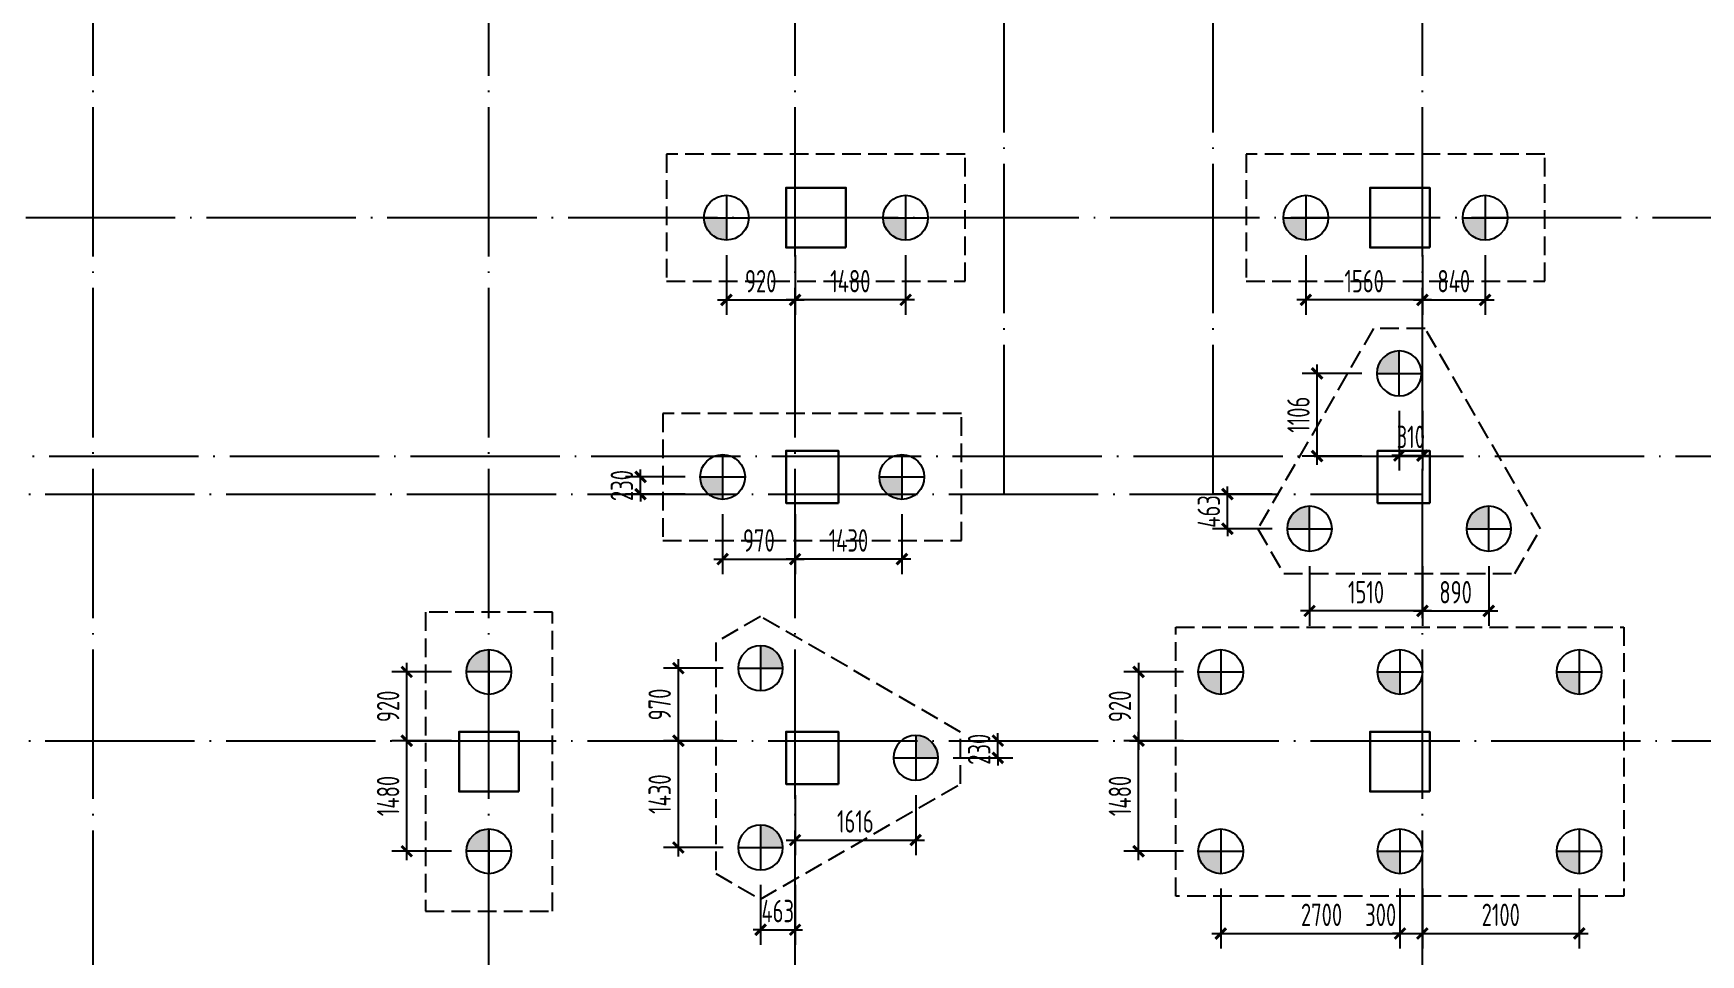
# Model space of a CAD drawing. Extents: x 2430613 to 2739493, y -1540945 to -971137.
# Drawn here: x 2472024 to 2494350, y -1031615 to -1019285 of the extents above; entities that cross this region are included whole.
import ezdxf

# ---------------------------------------------------------------- set-up
doc = ezdxf.new("R2010")
doc.units = 0
doc.header["$LTSCALE"] = 1000
doc.header["$MEASUREMENT"] = 0
doc.header["$PDMODE"] = 3
doc.header["$PDSIZE"] = 50
doc.linetypes.add('DASH', pattern=[0.35, 0.25, -0.1])
doc.linetypes.add('DOTE', pattern=[2.42, 2, -0.2, 0.02, -0.2])
doc.layers.get('0').update_dxf_attribs({"linetype": 'CONTINUOUS'})
doc.layers.get('DEFPOINTS').update_dxf_attribs({"linetype": 'CONTINUOUS'})
doc.layers.add('0S-柱-线', color=50, linetype='CONTINUOUS', lineweight=30)
for name, color, linetype in [('600直径桩', 4, 'CONTINUOUS'), ('BASE_PILE_DIM', 3, 'CONTINUOUS'), ('DOTE', 1, 'DOTE'), ('承台', 2, 'CONTINUOUS')]:
    doc.layers.add(name, color=color, linetype=linetype)
doc.styles.add('TSSD_Dimension', font='Tssdeng.shx', dxfattribs={"width": 0.7, "bigfont": 'hztxt.shx'})
doc.dimstyles.new('TSSD_100_100', dxfattribs={"dimtxt": 300, "dimasz": 100, "dimexe": 200, "dimexo": 200, "dimgap": 100, "dimtad": 1, "dimdec": 0, "dimzin": 0, "dimdsep": 46, "dimtxsty": 'TSSD_Dimension', "dimblk": 'ARCHTICK', "dimcen": 0, "dimdle": 120, "dimclrt": 7, "dimazin": 0, "dimtfac": 1, "dimtdec": 0, "dimtix": 1, "dimtmove": 2, "dimatfit": 0, "dimldrblk": 'ARCHTICK', "dimfxl": 1, "dimtolj": 1, "dimtzin": 0, "dimarcsym": 0})

# ---------------------------------------------------------------- blocks, each defined once
blk = doc.blocks.new('600Z')
at = {"layer": '600直径桩'}
h = blk.add_hatch(color=6, dxfattribs=at)
h.dxf.hatch_style = 1
h.paths.add_polyline_path([(-204995, -2276684, 0.414214), (-205295, -2276984), (-204995, -2276984)])
at = {"layer": '600直径桩', "color": 6}
for p, q in [((-204995, -2276684), (-204995, -2277284)), ((-204695, -2276984), (-205295, -2276984))]:
    blk.add_line(p, q, dxfattribs=at)
blk.add_circle((-204995, -2276984), 300, dxfattribs=at)
blk = doc.blocks.new('_ArchTick')
at = {"color": 0, "linetype": 'ByBlock', "const_width": 0.4}
blk.add_lwpolyline([(-0.71, -0.71), (0.71, 0.71)], dxfattribs=at)
blk = doc.blocks.new('*D1503')
at = {"layer": 'BASE_PILE_DIM', "color": 0, "lineweight": -2, "transparency": 16777216}
for p, q in [((2482224, -1029482), (2482224, -1030282)), ((2483839, -1029482), (2483839, -1030282)), ((2482104, -1030082), (2483959, -1030082))]:
    blk.add_line(p, q, dxfattribs=at)
at = {"layer": 'DEFPOINTS', "color": 0, "transparency": 16777216}
for p in [(2482224, -1029282), (2483839, -1029282), (2483839, -1030082)]:
    blk.add_point(p, dxfattribs=at)
at = {"layer": 'BASE_PILE_DIM', "color": 0, "lineweight": -2, "transparency": 16777216, "xscale": 100, "yscale": 100, "zscale": 100, "rotation": 180}
blk.add_blockref('_ArchTick', (2482224, -1030082), dxfattribs=at)
at = {"layer": 'BASE_PILE_DIM', "color": 0, "lineweight": -2, "transparency": 16777216, "xscale": 100, "yscale": 100, "zscale": 100}
blk.add_blockref('_ArchTick', (2483839, -1030082), dxfattribs=at)
at = {"layer": 'BASE_PILE_DIM', "color": 7, "transparency": 16777216, "insert": (2483031, -1029832), "char_height": 300, "attachment_point": 5, "style": 'TSSD_Dimension'}
blk.add_mtext('\\A1;1616', dxfattribs=at)
blk = doc.blocks.new('*D1504')
at = {"layer": 'BASE_PILE_DIM', "color": 0, "lineweight": -2, "transparency": 16777216}
for p, q in [((2481261, -1028752), (2480461, -1028752)), ((2480661, -1030302), (2480661, -1028632)), ((2481261, -1030182), (2480461, -1030182))]:
    blk.add_line(p, q, dxfattribs=at)
at = {"layer": 'DEFPOINTS', "color": 0, "transparency": 16777216}
for p in [(2480661, -1028752), (2481461, -1028752), (2481461, -1030182)]:
    blk.add_point(p, dxfattribs=at)
at = {"layer": 'BASE_PILE_DIM', "color": 0, "lineweight": -2, "transparency": 16777216, "xscale": 100, "yscale": 100, "zscale": 100}
for p, rotation in [((2480661, -1028752), 90), ((2480661, -1030182), 270)]:
    blk.add_blockref('_ArchTick', p, dxfattribs=dict(at, rotation=rotation))
at = {"layer": 'BASE_PILE_DIM', "color": 7, "transparency": 16777216, "insert": (2480411, -1029467), "char_height": 300, "attachment_point": 5, "rotation": 90, "style": 'TSSD_Dimension'}
blk.add_mtext('\\A1;1430', dxfattribs=at)
blk = doc.blocks.new('*D1505')
at = {"layer": 'BASE_PILE_DIM', "color": 0, "lineweight": -2, "transparency": 16777216}
for p, q in [((2481761, -1030682), (2481761, -1031482)), ((2482224, -1030682), (2482224, -1031482)), ((2481761, -1031282), (2481661, -1031282)), ((2481761, -1031282), (2482224, -1031282)), ((2482224, -1031282), (2482324, -1031282))]:
    blk.add_line(p, q, dxfattribs=at)
at = {"layer": 'DEFPOINTS', "color": 0, "transparency": 16777216}
for p in [(2481761, -1030482), (2482224, -1030482), (2482224, -1031282)]:
    blk.add_point(p, dxfattribs=at)
at = {"layer": 'BASE_PILE_DIM', "color": 0, "lineweight": -2, "transparency": 16777216, "xscale": 100, "yscale": 100, "zscale": 100}
blk.add_blockref('_ArchTick', (2481761, -1031282), dxfattribs=at)
at = {"layer": 'BASE_PILE_DIM', "color": 0, "lineweight": -2, "transparency": 16777216, "xscale": 100, "yscale": 100, "zscale": 100, "rotation": 180}
blk.add_blockref('_ArchTick', (2482224, -1031282), dxfattribs=at)
at = {"layer": 'BASE_PILE_DIM', "color": 7, "transparency": 16777216, "insert": (2481992, -1031032), "char_height": 300, "attachment_point": 5, "style": 'TSSD_Dimension'}
blk.add_mtext('\\A1;463', dxfattribs=at)
blk = doc.blocks.new('*D1506')
at = {"layer": 'BASE_PILE_DIM', "color": 0, "lineweight": -2, "transparency": 16777216}
for p, q in [((2480661, -1028872), (2480661, -1027662)), ((2481261, -1027782), (2480461, -1027782)), ((2481261, -1028752), (2480461, -1028752))]:
    blk.add_line(p, q, dxfattribs=at)
at = {"layer": 'DEFPOINTS', "color": 0, "transparency": 16777216}
for p in [(2480661, -1027782), (2481461, -1027782), (2481461, -1028752)]:
    blk.add_point(p, dxfattribs=at)
at = {"layer": 'BASE_PILE_DIM', "color": 0, "lineweight": -2, "transparency": 16777216, "xscale": 100, "yscale": 100, "zscale": 100}
for p, rotation in [((2480661, -1027782), 90), ((2480661, -1028752), 270)]:
    blk.add_blockref('_ArchTick', p, dxfattribs=dict(at, rotation=rotation))
at = {"layer": 'BASE_PILE_DIM', "color": 7, "transparency": 16777216, "insert": (2480411, -1028267), "char_height": 300, "attachment_point": 5, "rotation": 90, "style": 'TSSD_Dimension'}
blk.add_mtext('\\A1;970', dxfattribs=at)
blk = doc.blocks.new('*D1557')
at = {"layer": 'BASE_PILE_DIM', "color": 0, "lineweight": -2, "transparency": 16777216}
for p, q in [((2489814, -1023836), (2489014, -1023836)), ((2489214, -1025062), (2489214, -1023716)), ((2489814, -1024942), (2489014, -1024942))]:
    blk.add_line(p, q, dxfattribs=at)
at = {"layer": 'DEFPOINTS', "color": 0, "transparency": 16777216}
for p in [(2489214, -1023836), (2490014, -1023836), (2490014, -1024942)]:
    blk.add_point(p, dxfattribs=at)
at = {"layer": 'BASE_PILE_DIM', "color": 0, "lineweight": -2, "transparency": 16777216, "xscale": 100, "yscale": 100, "zscale": 100}
for p, rotation in [((2489214, -1023836), 90), ((2489214, -1024942), 270)]:
    blk.add_blockref('_ArchTick', p, dxfattribs=dict(at, rotation=rotation))
at = {"layer": 'BASE_PILE_DIM', "color": 7, "transparency": 16777216, "insert": (2488964, -1024389), "char_height": 300, "attachment_point": 5, "rotation": 90, "style": 'TSSD_Dimension'}
blk.add_mtext('\\A1;1106', dxfattribs=at)
blk = doc.blocks.new('*D1558')
at = {"layer": 'BASE_PILE_DIM', "color": 0, "lineweight": -2, "transparency": 16777216}
for p, q in [((2490314, -1024336), (2490314, -1025136)), ((2490624, -1024336), (2490624, -1025136)), ((2490314, -1024936), (2490214, -1024936)), ((2490314, -1024936), (2490624, -1024936)), ((2490624, -1024936), (2490724, -1024936))]:
    blk.add_line(p, q, dxfattribs=at)
at = {"layer": 'DEFPOINTS', "color": 0, "transparency": 16777216}
for p in [(2490314, -1024136), (2490624, -1024136), (2490624, -1024936)]:
    blk.add_point(p, dxfattribs=at)
at = {"layer": 'BASE_PILE_DIM', "color": 0, "lineweight": -2, "transparency": 16777216, "xscale": 100, "yscale": 100, "zscale": 100}
blk.add_blockref('_ArchTick', (2490314, -1024936), dxfattribs=at)
at = {"layer": 'BASE_PILE_DIM', "color": 0, "lineweight": -2, "transparency": 16777216, "xscale": 100, "yscale": 100, "zscale": 100, "rotation": 180}
blk.add_blockref('_ArchTick', (2490624, -1024936), dxfattribs=at)
at = {"layer": 'BASE_PILE_DIM', "color": 7, "transparency": 16777216, "insert": (2490469, -1024686), "char_height": 300, "attachment_point": 5, "style": 'TSSD_Dimension'}
blk.add_mtext('\\A1;310', dxfattribs=at)
blk = doc.blocks.new('*D1559')
at = {"layer": 'BASE_PILE_DIM', "color": 0, "lineweight": -2, "transparency": 16777216}
for p, q in [((2490624, -1026415), (2490624, -1027215)), ((2491514, -1026415), (2491514, -1027215)), ((2490504, -1027015), (2491634, -1027015))]:
    blk.add_line(p, q, dxfattribs=at)
at = {"layer": 'DEFPOINTS', "color": 0, "transparency": 16777216}
for p in [(2490624, -1026215), (2491514, -1026215), (2491514, -1027015)]:
    blk.add_point(p, dxfattribs=at)
at = {"layer": 'BASE_PILE_DIM', "color": 0, "lineweight": -2, "transparency": 16777216, "xscale": 100, "yscale": 100, "zscale": 100, "rotation": 180}
blk.add_blockref('_ArchTick', (2490624, -1027015), dxfattribs=at)
at = {"layer": 'BASE_PILE_DIM', "color": 0, "lineweight": -2, "transparency": 16777216, "xscale": 100, "yscale": 100, "zscale": 100}
blk.add_blockref('_ArchTick', (2491514, -1027015), dxfattribs=at)
at = {"layer": 'BASE_PILE_DIM', "color": 7, "transparency": 16777216, "insert": (2491069, -1026765), "char_height": 300, "attachment_point": 5, "style": 'TSSD_Dimension'}
blk.add_mtext('\\A1;890', dxfattribs=at)
blk = doc.blocks.new('*D1560')
at = {"layer": 'BASE_PILE_DIM', "color": 0, "lineweight": -2, "transparency": 16777216}
for p, q in [((2488614, -1025452), (2487814, -1025452)), ((2488014, -1025452), (2488014, -1025352)), ((2488014, -1025915), (2488014, -1025452)), ((2488614, -1025915), (2487814, -1025915)), ((2488014, -1025915), (2488014, -1026015))]:
    blk.add_line(p, q, dxfattribs=at)
at = {"layer": 'DEFPOINTS', "color": 0, "transparency": 16777216}
for p in [(2488014, -1025452), (2488814, -1025452), (2488814, -1025915)]:
    blk.add_point(p, dxfattribs=at)
at = {"layer": 'BASE_PILE_DIM', "color": 0, "lineweight": -2, "transparency": 16777216, "xscale": 100, "yscale": 100, "zscale": 100}
for p, rotation in [((2488014, -1025452), 270), ((2488014, -1025915), 90)]:
    blk.add_blockref('_ArchTick', p, dxfattribs=dict(at, rotation=rotation))
at = {"layer": 'BASE_PILE_DIM', "color": 7, "transparency": 16777216, "insert": (2487764, -1025684), "char_height": 300, "attachment_point": 5, "rotation": 90, "style": 'TSSD_Dimension'}
blk.add_mtext('\\A1;463', dxfattribs=at)
blk = doc.blocks.new('*D1561')
at = {"layer": 'BASE_PILE_DIM', "color": 0, "lineweight": -2, "transparency": 16777216}
for p, q in [((2489114, -1026415), (2489114, -1027215)), ((2490624, -1026715), (2490624, -1027215)), ((2490744, -1027015), (2488994, -1027015))]:
    blk.add_line(p, q, dxfattribs=at)
at = {"layer": 'DEFPOINTS', "color": 0, "transparency": 16777216}
for p in [(2489114, -1026215), (2490624, -1026515), (2489114, -1027015)]:
    blk.add_point(p, dxfattribs=at)
at = {"layer": 'BASE_PILE_DIM', "color": 0, "lineweight": -2, "transparency": 16777216, "xscale": 100, "yscale": 100, "zscale": 100, "rotation": 180}
blk.add_blockref('_ArchTick', (2489114, -1027015), dxfattribs=at)
at = {"layer": 'BASE_PILE_DIM', "color": 0, "lineweight": -2, "transparency": 16777216, "xscale": 100, "yscale": 100, "zscale": 100}
blk.add_blockref('_ArchTick', (2490624, -1027015), dxfattribs=at)
at = {"layer": 'BASE_PILE_DIM', "color": 7, "transparency": 16777216, "insert": (2489869, -1026765), "char_height": 300, "attachment_point": 5, "style": 'TSSD_Dimension'}
blk.add_mtext('\\A1;1510', dxfattribs=at)
blk = doc.blocks.new('*D1562')
at = {"layer": 'BASE_PILE_DIM', "color": 0, "lineweight": -2, "transparency": 16777216}
for p, q in [((2490624, -1022252), (2490624, -1023052)), ((2491464, -1022252), (2491464, -1023052)), ((2490504, -1022852), (2491584, -1022852))]:
    blk.add_line(p, q, dxfattribs=at)
at = {"layer": 'DEFPOINTS', "color": 0, "transparency": 16777216}
for p in [(2490624, -1022052), (2491464, -1022052), (2491464, -1022852)]:
    blk.add_point(p, dxfattribs=at)
at = {"layer": 'BASE_PILE_DIM', "color": 0, "lineweight": -2, "transparency": 16777216, "xscale": 100, "yscale": 100, "zscale": 100, "rotation": 180}
blk.add_blockref('_ArchTick', (2490624, -1022852), dxfattribs=at)
at = {"layer": 'BASE_PILE_DIM', "color": 0, "lineweight": -2, "transparency": 16777216, "xscale": 100, "yscale": 100, "zscale": 100}
blk.add_blockref('_ArchTick', (2491464, -1022852), dxfattribs=at)
at = {"layer": 'BASE_PILE_DIM', "color": 7, "transparency": 16777216, "insert": (2491044, -1022602), "char_height": 300, "attachment_point": 5, "style": 'TSSD_Dimension'}
blk.add_mtext('\\A1;840', dxfattribs=at)
blk = doc.blocks.new('*D1563')
at = {"layer": 'BASE_PILE_DIM', "color": 0, "lineweight": -2, "transparency": 16777216}
for p, q in [((2489064, -1022252), (2489064, -1023052)), ((2490624, -1022252), (2490624, -1023052)), ((2490744, -1022852), (2488944, -1022852))]:
    blk.add_line(p, q, dxfattribs=at)
at = {"layer": 'DEFPOINTS', "color": 0, "transparency": 16777216}
for p in [(2489064, -1022052), (2490624, -1022052), (2489064, -1022852)]:
    blk.add_point(p, dxfattribs=at)
at = {"layer": 'BASE_PILE_DIM', "color": 0, "lineweight": -2, "transparency": 16777216, "xscale": 100, "yscale": 100, "zscale": 100, "rotation": 180}
blk.add_blockref('_ArchTick', (2489064, -1022852), dxfattribs=at)
at = {"layer": 'BASE_PILE_DIM', "color": 0, "lineweight": -2, "transparency": 16777216, "xscale": 100, "yscale": 100, "zscale": 100}
blk.add_blockref('_ArchTick', (2490624, -1022852), dxfattribs=at)
at = {"layer": 'BASE_PILE_DIM', "color": 7, "transparency": 16777216, "insert": (2489844, -1022602), "char_height": 300, "attachment_point": 5, "style": 'TSSD_Dimension'}
blk.add_mtext('\\A1;1560', dxfattribs=at)
blk = doc.blocks.new('*D1598')
at = {"layer": 'BASE_PILE_DIM', "color": 0, "lineweight": -2, "transparency": 16777216}
for p, q in [((2482224, -1022252), (2482224, -1023052)), ((2483704, -1022252), (2483704, -1023052)), ((2483824, -1022852), (2482104, -1022852))]:
    blk.add_line(p, q, dxfattribs=at)
at = {"layer": 'DEFPOINTS', "color": 0, "transparency": 16777216}
for p in [(2482224, -1022052), (2483704, -1022052), (2482224, -1022852)]:
    blk.add_point(p, dxfattribs=at)
at = {"layer": 'BASE_PILE_DIM', "color": 0, "lineweight": -2, "transparency": 16777216, "xscale": 100, "yscale": 100, "zscale": 100, "rotation": 180}
blk.add_blockref('_ArchTick', (2482224, -1022852), dxfattribs=at)
at = {"layer": 'BASE_PILE_DIM', "color": 0, "lineweight": -2, "transparency": 16777216, "xscale": 100, "yscale": 100, "zscale": 100}
blk.add_blockref('_ArchTick', (2483704, -1022852), dxfattribs=at)
at = {"layer": 'BASE_PILE_DIM', "color": 7, "transparency": 16777216, "insert": (2482964, -1022602), "char_height": 300, "attachment_point": 5, "style": 'TSSD_Dimension'}
blk.add_mtext('\\A1;1480', dxfattribs=at)
blk = doc.blocks.new('*D1599')
at = {"layer": 'BASE_PILE_DIM', "color": 0, "lineweight": -2, "transparency": 16777216}
for p, q in [((2481304, -1022252), (2481304, -1023052)), ((2482224, -1022252), (2482224, -1023052)), ((2481184, -1022852), (2482344, -1022852))]:
    blk.add_line(p, q, dxfattribs=at)
at = {"layer": 'DEFPOINTS', "color": 0, "transparency": 16777216}
for p in [(2481304, -1022052), (2482224, -1022052), (2482224, -1022852)]:
    blk.add_point(p, dxfattribs=at)
at = {"layer": 'BASE_PILE_DIM', "color": 0, "lineweight": -2, "transparency": 16777216, "xscale": 100, "yscale": 100, "zscale": 100, "rotation": 180}
blk.add_blockref('_ArchTick', (2481304, -1022852), dxfattribs=at)
at = {"layer": 'BASE_PILE_DIM', "color": 0, "lineweight": -2, "transparency": 16777216, "xscale": 100, "yscale": 100, "zscale": 100}
blk.add_blockref('_ArchTick', (2482224, -1022852), dxfattribs=at)
at = {"layer": 'BASE_PILE_DIM', "color": 7, "transparency": 16777216, "insert": (2481764, -1022602), "char_height": 300, "attachment_point": 5, "style": 'TSSD_Dimension'}
blk.add_mtext('\\A1;920', dxfattribs=at)
blk = doc.blocks.new('*D1600')
at = {"layer": 'BASE_PILE_DIM', "color": 0, "lineweight": -2, "transparency": 16777216}
for p, q in [((2482224, -1025722), (2482224, -1026522)), ((2483654, -1025722), (2483654, -1026522)), ((2483774, -1026322), (2482104, -1026322))]:
    blk.add_line(p, q, dxfattribs=at)
at = {"layer": 'DEFPOINTS', "color": 0, "transparency": 16777216}
for p in [(2482224, -1025522), (2483654, -1025522), (2482224, -1026322)]:
    blk.add_point(p, dxfattribs=at)
at = {"layer": 'BASE_PILE_DIM', "color": 0, "lineweight": -2, "transparency": 16777216, "xscale": 100, "yscale": 100, "zscale": 100, "rotation": 180}
blk.add_blockref('_ArchTick', (2482224, -1026322), dxfattribs=at)
at = {"layer": 'BASE_PILE_DIM', "color": 0, "lineweight": -2, "transparency": 16777216, "xscale": 100, "yscale": 100, "zscale": 100}
blk.add_blockref('_ArchTick', (2483654, -1026322), dxfattribs=at)
at = {"layer": 'BASE_PILE_DIM', "color": 7, "transparency": 16777216, "insert": (2482939, -1026072), "char_height": 300, "attachment_point": 5, "style": 'TSSD_Dimension'}
blk.add_mtext('\\A1;1430', dxfattribs=at)
blk = doc.blocks.new('*D1601')
at = {"layer": 'BASE_PILE_DIM', "color": 0, "lineweight": -2, "transparency": 16777216}
for p, q in [((2480754, -1025222), (2479954, -1025222)), ((2480154, -1025222), (2480154, -1025122)), ((2480154, -1025452), (2480154, -1025222)), ((2480754, -1025452), (2479954, -1025452)), ((2480154, -1025452), (2480154, -1025552))]:
    blk.add_line(p, q, dxfattribs=at)
at = {"layer": 'DEFPOINTS', "color": 0, "transparency": 16777216}
for p in [(2480154, -1025222), (2480954, -1025222), (2480954, -1025452)]:
    blk.add_point(p, dxfattribs=at)
at = {"layer": 'BASE_PILE_DIM', "color": 0, "lineweight": -2, "transparency": 16777216, "xscale": 100, "yscale": 100, "zscale": 100}
for p, rotation in [((2480154, -1025222), 270), ((2480154, -1025452), 90)]:
    blk.add_blockref('_ArchTick', p, dxfattribs=dict(at, rotation=rotation))
at = {"layer": 'BASE_PILE_DIM', "color": 7, "transparency": 16777216, "insert": (2479904, -1025337), "char_height": 300, "attachment_point": 5, "rotation": 90, "style": 'TSSD_Dimension'}
blk.add_mtext('\\A1;230', dxfattribs=at)
blk = doc.blocks.new('*D1602')
at = {"layer": 'BASE_PILE_DIM', "color": 0, "lineweight": -2, "transparency": 16777216}
for p, q in [((2481254, -1025722), (2481254, -1026522)), ((2482224, -1025722), (2482224, -1026522)), ((2481134, -1026322), (2482344, -1026322))]:
    blk.add_line(p, q, dxfattribs=at)
at = {"layer": 'DEFPOINTS', "color": 0, "transparency": 16777216}
for p in [(2481254, -1025522), (2482224, -1025522), (2482224, -1026322)]:
    blk.add_point(p, dxfattribs=at)
at = {"layer": 'BASE_PILE_DIM', "color": 0, "lineweight": -2, "transparency": 16777216, "xscale": 100, "yscale": 100, "zscale": 100, "rotation": 180}
blk.add_blockref('_ArchTick', (2481254, -1026322), dxfattribs=at)
at = {"layer": 'BASE_PILE_DIM', "color": 0, "lineweight": -2, "transparency": 16777216, "xscale": 100, "yscale": 100, "zscale": 100}
blk.add_blockref('_ArchTick', (2482224, -1026322), dxfattribs=at)
at = {"layer": 'BASE_PILE_DIM', "color": 7, "transparency": 16777216, "insert": (2481739, -1026072), "char_height": 300, "attachment_point": 5, "style": 'TSSD_Dimension'}
blk.add_mtext('\\A1;970', dxfattribs=at)
blk = doc.blocks.new('*D1605')
at = {"layer": 'BASE_PILE_DIM', "color": 0, "lineweight": -2, "transparency": 16777216}
for p, q in [((2477624, -1028752), (2476824, -1028752)), ((2477024, -1030352), (2477024, -1028632)), ((2477624, -1030232), (2476824, -1030232))]:
    blk.add_line(p, q, dxfattribs=at)
at = {"layer": 'DEFPOINTS', "color": 0, "transparency": 16777216}
for p in [(2477024, -1028752), (2477824, -1028752), (2477824, -1030232)]:
    blk.add_point(p, dxfattribs=at)
at = {"layer": 'BASE_PILE_DIM', "color": 0, "lineweight": -2, "transparency": 16777216, "xscale": 100, "yscale": 100, "zscale": 100}
for p, rotation in [((2477024, -1028752), 90), ((2477024, -1030232), 270)]:
    blk.add_blockref('_ArchTick', p, dxfattribs=dict(at, rotation=rotation))
at = {"layer": 'BASE_PILE_DIM', "color": 7, "transparency": 16777216, "insert": (2476774, -1029492), "char_height": 300, "attachment_point": 5, "rotation": 90, "style": 'TSSD_Dimension'}
blk.add_mtext('\\A1;1480', dxfattribs=at)
blk = doc.blocks.new('*D1606')
at = {"layer": 'BASE_PILE_DIM', "color": 0, "lineweight": -2, "transparency": 16777216}
for p, q in [((2477624, -1027832), (2476824, -1027832)), ((2477024, -1028872), (2477024, -1027712)), ((2477624, -1028752), (2476824, -1028752))]:
    blk.add_line(p, q, dxfattribs=at)
at = {"layer": 'DEFPOINTS', "color": 0, "transparency": 16777216}
for p in [(2477024, -1027832), (2477824, -1027832), (2477824, -1028752)]:
    blk.add_point(p, dxfattribs=at)
at = {"layer": 'BASE_PILE_DIM', "color": 0, "lineweight": -2, "transparency": 16777216, "xscale": 100, "yscale": 100, "zscale": 100}
for p, rotation in [((2477024, -1027832), 90), ((2477024, -1028752), 270)]:
    blk.add_blockref('_ArchTick', p, dxfattribs=dict(at, rotation=rotation))
at = {"layer": 'BASE_PILE_DIM', "color": 7, "transparency": 16777216, "insert": (2476774, -1028292), "char_height": 300, "attachment_point": 5, "rotation": 90, "style": 'TSSD_Dimension'}
blk.add_mtext('\\A1;920', dxfattribs=at)
blk = doc.blocks.new('*D1846')
at = {"layer": 'BASE_PILE_DIM', "color": 0, "lineweight": -2, "transparency": 16777216}
for p, q in [((2490624, -1030732), (2490624, -1031532)), ((2492724, -1030732), (2492724, -1031532)), ((2490504, -1031332), (2492844, -1031332))]:
    blk.add_line(p, q, dxfattribs=at)
at = {"layer": 'DEFPOINTS', "color": 0, "transparency": 16777216}
for p in [(2490624, -1030532), (2492724, -1030532), (2492724, -1031332)]:
    blk.add_point(p, dxfattribs=at)
at = {"layer": 'BASE_PILE_DIM', "color": 0, "lineweight": -2, "transparency": 16777216, "xscale": 100, "yscale": 100, "zscale": 100, "rotation": 180}
blk.add_blockref('_ArchTick', (2490624, -1031332), dxfattribs=at)
at = {"layer": 'BASE_PILE_DIM', "color": 0, "lineweight": -2, "transparency": 16777216, "xscale": 100, "yscale": 100, "zscale": 100}
blk.add_blockref('_ArchTick', (2492724, -1031332), dxfattribs=at)
at = {"layer": 'BASE_PILE_DIM', "color": 7, "transparency": 16777216, "insert": (2491674, -1031082), "char_height": 300, "attachment_point": 5, "style": 'TSSD_Dimension'}
blk.add_mtext('\\A1;2100', dxfattribs=at)
blk = doc.blocks.new('*D1847')
at = {"layer": 'BASE_PILE_DIM', "color": 0, "lineweight": -2, "transparency": 16777216}
for p, q in [((2487424, -1027832), (2486624, -1027832)), ((2486824, -1027712), (2486824, -1028872)), ((2487424, -1028752), (2486624, -1028752))]:
    blk.add_line(p, q, dxfattribs=at)
at = {"layer": 'DEFPOINTS', "color": 0, "transparency": 16777216}
for p in [(2487624, -1027832), (2486824, -1028752), (2487624, -1028752)]:
    blk.add_point(p, dxfattribs=at)
at = {"layer": 'BASE_PILE_DIM', "color": 0, "lineweight": -2, "transparency": 16777216, "xscale": 100, "yscale": 100, "zscale": 100}
for p, rotation in [((2486824, -1027832), 90), ((2486824, -1028752), 270)]:
    blk.add_blockref('_ArchTick', p, dxfattribs=dict(at, rotation=rotation))
at = {"layer": 'BASE_PILE_DIM', "color": 7, "transparency": 16777216, "insert": (2486574, -1028292), "char_height": 300, "attachment_point": 5, "rotation": 90, "style": 'TSSD_Dimension'}
blk.add_mtext('\\A1;920', dxfattribs=at)
blk = doc.blocks.new('*D1848')
at = {"layer": 'BASE_PILE_DIM', "color": 0, "lineweight": -2, "transparency": 16777216}
for p, q in [((2490324, -1030732), (2490324, -1031532)), ((2490624, -1030732), (2490624, -1031532)), ((2490324, -1031332), (2490224, -1031332)), ((2490324, -1031332), (2490624, -1031332)), ((2490624, -1031332), (2490724, -1031332))]:
    blk.add_line(p, q, dxfattribs=at)
at = {"layer": 'DEFPOINTS', "color": 0, "transparency": 16777216}
for p in [(2490324, -1030532), (2490624, -1030532), (2490624, -1031332)]:
    blk.add_point(p, dxfattribs=at)
at = {"layer": 'BASE_PILE_DIM', "color": 0, "lineweight": -2, "transparency": 16777216, "xscale": 100, "yscale": 100, "zscale": 100}
blk.add_blockref('_ArchTick', (2490324, -1031332), dxfattribs=at)
at = {"layer": 'BASE_PILE_DIM', "color": 0, "lineweight": -2, "transparency": 16777216, "xscale": 100, "yscale": 100, "zscale": 100, "rotation": 180}
blk.add_blockref('_ArchTick', (2490624, -1031332), dxfattribs=at)
at = {"layer": 'BASE_PILE_DIM', "color": 7, "transparency": 16777216, "insert": (2490066, -1031082), "char_height": 300, "attachment_point": 5, "style": 'TSSD_Dimension'}
blk.add_mtext('\\A1;300', dxfattribs=at)
blk = doc.blocks.new('*D1849')
at = {"layer": 'BASE_PILE_DIM', "color": 0, "lineweight": -2, "transparency": 16777216}
for p, q in [((2487424, -1028752), (2486624, -1028752)), ((2486824, -1030352), (2486824, -1028632)), ((2487424, -1030232), (2486624, -1030232))]:
    blk.add_line(p, q, dxfattribs=at)
at = {"layer": 'DEFPOINTS', "color": 0, "transparency": 16777216}
for p in [(2486824, -1028752), (2487624, -1028752), (2487624, -1030232)]:
    blk.add_point(p, dxfattribs=at)
at = {"layer": 'BASE_PILE_DIM', "color": 0, "lineweight": -2, "transparency": 16777216, "xscale": 100, "yscale": 100, "zscale": 100}
for p, rotation in [((2486824, -1028752), 90), ((2486824, -1030232), 270)]:
    blk.add_blockref('_ArchTick', p, dxfattribs=dict(at, rotation=rotation))
at = {"layer": 'BASE_PILE_DIM', "color": 7, "transparency": 16777216, "insert": (2486574, -1029492), "char_height": 300, "attachment_point": 5, "rotation": 90, "style": 'TSSD_Dimension'}
blk.add_mtext('\\A1;1480', dxfattribs=at)
blk = doc.blocks.new('*D1850')
at = {"layer": 'BASE_PILE_DIM', "color": 0, "lineweight": -2, "transparency": 16777216}
for p, q in [((2487924, -1030732), (2487924, -1031532)), ((2490624, -1030732), (2490624, -1031532)), ((2487804, -1031332), (2490744, -1031332))]:
    blk.add_line(p, q, dxfattribs=at)
at = {"layer": 'DEFPOINTS', "color": 0, "transparency": 16777216}
for p in [(2487924, -1030532), (2490624, -1030532), (2490624, -1031332)]:
    blk.add_point(p, dxfattribs=at)
at = {"layer": 'BASE_PILE_DIM', "color": 0, "lineweight": -2, "transparency": 16777216, "xscale": 100, "yscale": 100, "zscale": 100, "rotation": 180}
blk.add_blockref('_ArchTick', (2487924, -1031332), dxfattribs=at)
at = {"layer": 'BASE_PILE_DIM', "color": 0, "lineweight": -2, "transparency": 16777216, "xscale": 100, "yscale": 100, "zscale": 100}
blk.add_blockref('_ArchTick', (2490624, -1031332), dxfattribs=at)
at = {"layer": 'BASE_PILE_DIM', "color": 7, "transparency": 16777216, "insert": (2489274, -1031082), "char_height": 300, "attachment_point": 5, "style": 'TSSD_Dimension'}
blk.add_mtext('\\A1;2700', dxfattribs=at)
blk = doc.blocks.new('*D2765')
at = {"layer": 'BASE_PILE_DIM', "color": 0, "lineweight": -2, "transparency": 16777216}
for p, q in [((2484339, -1028752), (2485139, -1028752)), ((2484939, -1028752), (2484939, -1028652)), ((2484939, -1028982), (2484939, -1028752)), ((2484339, -1028982), (2485139, -1028982)), ((2484939, -1028982), (2484939, -1029082))]:
    blk.add_line(p, q, dxfattribs=at)
at = {"layer": 'DEFPOINTS', "color": 0, "transparency": 16777216}
for p in [(2484139, -1028752), (2484939, -1028752), (2484139, -1028982)]:
    blk.add_point(p, dxfattribs=at)
at = {"layer": 'BASE_PILE_DIM', "color": 0, "lineweight": -2, "transparency": 16777216, "xscale": 100, "yscale": 100, "zscale": 100}
for p, rotation in [((2484939, -1028752), 270), ((2484939, -1028982), 90)]:
    blk.add_blockref('_ArchTick', p, dxfattribs=dict(at, rotation=rotation))
at = {"layer": 'BASE_PILE_DIM', "color": 7, "transparency": 16777216, "insert": (2484689, -1028867), "char_height": 300, "attachment_point": 5, "rotation": 90, "style": 'TSSD_Dimension'}
blk.add_mtext('\\A1;230', dxfattribs=at)

msp = doc.modelspace()

# ---------------------------------------------------------------- linework, layer by layer
at = {"layer": '0S-柱-线'}
for points in [[(2482903.644, -1022152.126), (2482903.644, -1021352.126), (2482103.644, -1021352.126), (2482103.644, -1022152.126)], [(2490723.644, -1022152.126), (2490723.644, -1021352.126), (2489923.644, -1021352.126), (2489923.644, -1022152.126)], [(2482803.644, -1025572.126), (2482803.644, -1024872.126), (2482103.644, -1024872.126), (2482103.644, -1025572.126)], [(2490723.644, -1025572.126), (2490723.644, -1024872.126), (2490023.644, -1024872.126), (2490023.644, -1025572.126)], [(2478523.644, -1029432.126), (2478523.644, -1028632.126), (2477723.644, -1028632.126), (2477723.644, -1029432.126)], [(2482803.644, -1029332.126), (2482803.644, -1028632.126), (2482103.644, -1028632.126), (2482103.644, -1029332.126)], [(2490723.644, -1029432.126), (2490723.644, -1028632.126), (2489923.644, -1028632.126), (2489923.644, -1029432.126)]]:
    msp.add_lwpolyline(points, close=True, dxfattribs=at)
at = {"layer": 'DOTE'}
for p, q in [((2472823.644, -1092452.126), (2472823.644, -975252.126)), ((2478123.644, -1092452.126), (2478123.644, -975252.126)), ((2482223.644, -1092452.126), (2482223.644, -975252.126)), ((2490623.644, -1092452.126), (2490623.644, -975252.126)), ((2485023.644, -1025452.126), (2485023.644, -983252.126)), ((2487823.644, -1025452.126), (2487823.644, -983252.126)), ((2570723.644, -1021752.126), (2462503.644, -1021752.126)), ((2462553.644, -1024942.126), (2570773.644, -1024942.126)), ((2462503.644, -1025452.126), (2490623.644, -1025452.126)), ((2462503.644, -1028752.126), (2570723.644, -1028752.126))]:
    msp.add_line(p, q, dxfattribs=at)
at = {"layer": '承台', "color": 251, "linetype": 'DASH'}
for points in [[(2484503.688, -1020902.296), (2480503.688, -1020901.939), (2480503.537, -1022601.939), (2484503.536, -1022602.296)], [(2492263.688, -1020902.296), (2488263.688, -1020901.939), (2488263.537, -1022601.939), (2492263.536, -1022602.296)], [(2488420.792, -1025914.938), (2488767.202, -1026514.938), (2491860.023, -1026514.938), (2492206.433, -1025914.938), (2490660.023, -1023236.477), (2489967.202, -1023236.477)], [(2484453.688, -1024372.296), (2480453.688, -1024371.939), (2480453.537, -1026071.939), (2484453.536, -1026072.296)], [(2478973.644, -1031032.117), (2478973.644, -1027032.117), (2477273.644, -1027032.117), (2477273.644, -1031032.117)], [(2481760.823, -1027089.305), (2481160.823, -1027435.716), (2481160.823, -1030528.536), (2481760.823, -1030874.946), (2484439.284, -1029328.536), (2484439.284, -1028635.716)], [(2493323.644, -1027232.126), (2493323.644, -1030832.126), (2487323.644, -1030832.126), (2487323.644, -1027232.126)]]:
    msp.add_lwpolyline(points, close=True, dxfattribs=at)

# ---------------------------------------------------------------- block references
at = {"layer": '600直径桩', "color": 6}
for p, rotation in [((204338.016, -816554.04), 89.99488418408487), ((206738.016, -816554.255), 89.99488418408487), ((212098.016, -816554.04), 89.99488418408487), ((214498.016, -816554.255), 89.99488418408487), ((204288.016, -820024.04), 89.99488418408487), ((206688.016, -820024.255), 89.99488418408487), ((210939.735, -822837.462), 90), ((213339.735, -822837.462), 90), ((215739.735, -822837.462), 90), ((210939.735, -825237.462), 90), ((213339.735, -825237.462), 90), ((215739.735, -825237.462), 90)]:
    msp.add_blockref('600Z', p, dxfattribs=dict(at, rotation=rotation))
at = {"layer": '600直径桩', "color": 6, "xscale": -1, "rotation": 90}
for p in [(213329.703, -1228831.14), (212129.703, -1230909.601), (214529.703, -1230909.601)]:
    msp.add_blockref('600Z', p, dxfattribs=at)
at = {"layer": '600直径桩', "color": 6}
for p in [(2683118.307, 1249151.792), (2683118.307, 1246751.792)]:
    msp.add_blockref('600Z', p, dxfattribs=at)
at = {"layer": '600直径桩', "color": 6, "xscale": -1}
for p in [(2276766.16, 1249201.783), (2278844.621, 1248001.783), (2276766.16, 1246801.783)]:
    msp.add_blockref('600Z', p, dxfattribs=at)

# ---------------------------------------------------------------- dimensions: what is measured, and where the dimension line sits
at = {"layer": 'BASE_PILE_DIM', "color": 3}
for base, p1, p2, picture, middle in [((2482223.644, -1022852.01), (2481303.612, -1022052.01), (2482223.644, -1022052.01), '*D1599', (2481763.628, -1022602.01)), ((2482223.644, -1022852.225), (2483703.612, -1022052.225), (2482223.644, -1022052.01), '*D1598', (2482963.628, -1022602.225)), ((2489063.612, -1022852.01), (2490623.644, -1022052.01), (2489063.612, -1022052.01), '*D1563', (2489843.628, -1022602.01)), ((2491463.612, -1022852.225), (2490623.644, -1022052.225), (2491463.612, -1022052.225), '*D1562', (2491043.628, -1022602.225)), ((2490623.644, -1024936.477), (2490313.612, -1024136.477), (2490623.644, -1024136.477), '*D1558', (2490468.628, -1024686.477)), ((2482223.644, -1026322.01), (2481253.612, -1025522.01), (2482223.644, -1025522.01), '*D1602', (2481738.628, -1026072.01)), ((2482223.644, -1026322.225), (2483653.612, -1025522.225), (2482223.644, -1025522.225), '*D1600', (2482938.628, -1026072.225)), ((2489113.612, -1027014.938), (2490623.644, -1026514.938), (2489113.612, -1026214.938), '*D1561', (2489868.628, -1026764.938)), ((2491513.612, -1027014.938), (2490623.644, -1026214.938), (2491513.612, -1026214.938), '*D1559', (2491068.628, -1026764.938)), ((2483839.284, -1030082.126), (2482223.644, -1029282.126), (2483839.284, -1029282.126), '*D1503', (2483031.464, -1029832.126)), ((2482223.644, -1031282.126), (2481760.823, -1030482.126), (2482223.644, -1030482.126), '*D1505', (2481992.233, -1031032.126)), ((2490623.644, -1031332.126), (2487923.644, -1030532.126), (2490623.644, -1030532.126), '*D1850', (2489273.644, -1031082.126)), ((2492723.644, -1031332.126), (2490623.644, -1030532.126), (2492723.644, -1030532.126), '*D1846', (2491673.644, -1031082.126))]:
    dim = msp.add_linear_dim(base=base, p1=p1, p2=p2, dimstyle='TSSD_100_100', dxfattribs=at)
    dim.commit()
    dim.dimension.update_dxf_attribs({"geometry": picture, "text_midpoint": middle})
for base, p1, p2, picture, middle in [((2489213.612, -1023836.477), (2490013.612, -1024942.126), (2490013.612, -1023836.477), '*D1557', (2488963.612, -1024389.301)), ((2480153.612, -1025222.01), (2480953.612, -1025452.126), (2480953.612, -1025222.01), '*D1601', (2479903.612, -1025337.068)), ((2488013.612, -1025452.126), (2488813.612, -1025914.938), (2488813.612, -1025452.126), '*D1560', (2487763.612, -1025683.532)), ((2480660.823, -1027782.126), (2481460.823, -1028752.126), (2481460.823, -1027782.126), '*D1506', (2480410.823, -1028267.126)), ((2477023.644, -1027832.117), (2477823.644, -1028752.126), (2477823.644, -1027832.117), '*D1606', (2476773.644, -1028292.122)), ((2486823.644, -1028752.126), (2487623.644, -1027832.126), (2487623.644, -1028752.126), '*D1847', (2486573.644, -1028292.126)), ((2484939.284, -1028752.126), (2484139.284, -1028982.126), (2484139.284, -1028752.126), '*D2765', (2484689.284, -1028867.126)), ((2477023.644, -1028752.126), (2477823.644, -1030232.117), (2477823.644, -1028752.126), '*D1605', (2476773.644, -1029492.122)), ((2480660.823, -1028752.126), (2481460.823, -1030182.126), (2481460.823, -1028752.126), '*D1504', (2480410.823, -1029467.126)), ((2486823.644, -1028752.126), (2487623.644, -1030232.126), (2487623.644, -1028752.126), '*D1849', (2486573.644, -1029492.126))]:
    dim = msp.add_linear_dim(base=base, p1=p1, p2=p2, angle=90, dimstyle='TSSD_100_100', dxfattribs=at)
    dim.commit()
    dim.dimension.update_dxf_attribs({"geometry": picture, "text_midpoint": middle})
dim = msp.add_linear_dim(base=(2490623.644, -1031332.126), p1=(2490323.644, -1030532.126), p2=(2490623.644, -1030532.126), dimstyle='TSSD_100_100', dxfattribs=at)
dim.commit()
dim.dimension.update_dxf_attribs({"geometry": '*D1848', "text_midpoint": (2490065.567, -1031082.126), "dimtype": 128})

doc.saveas('drawing.dxf')
